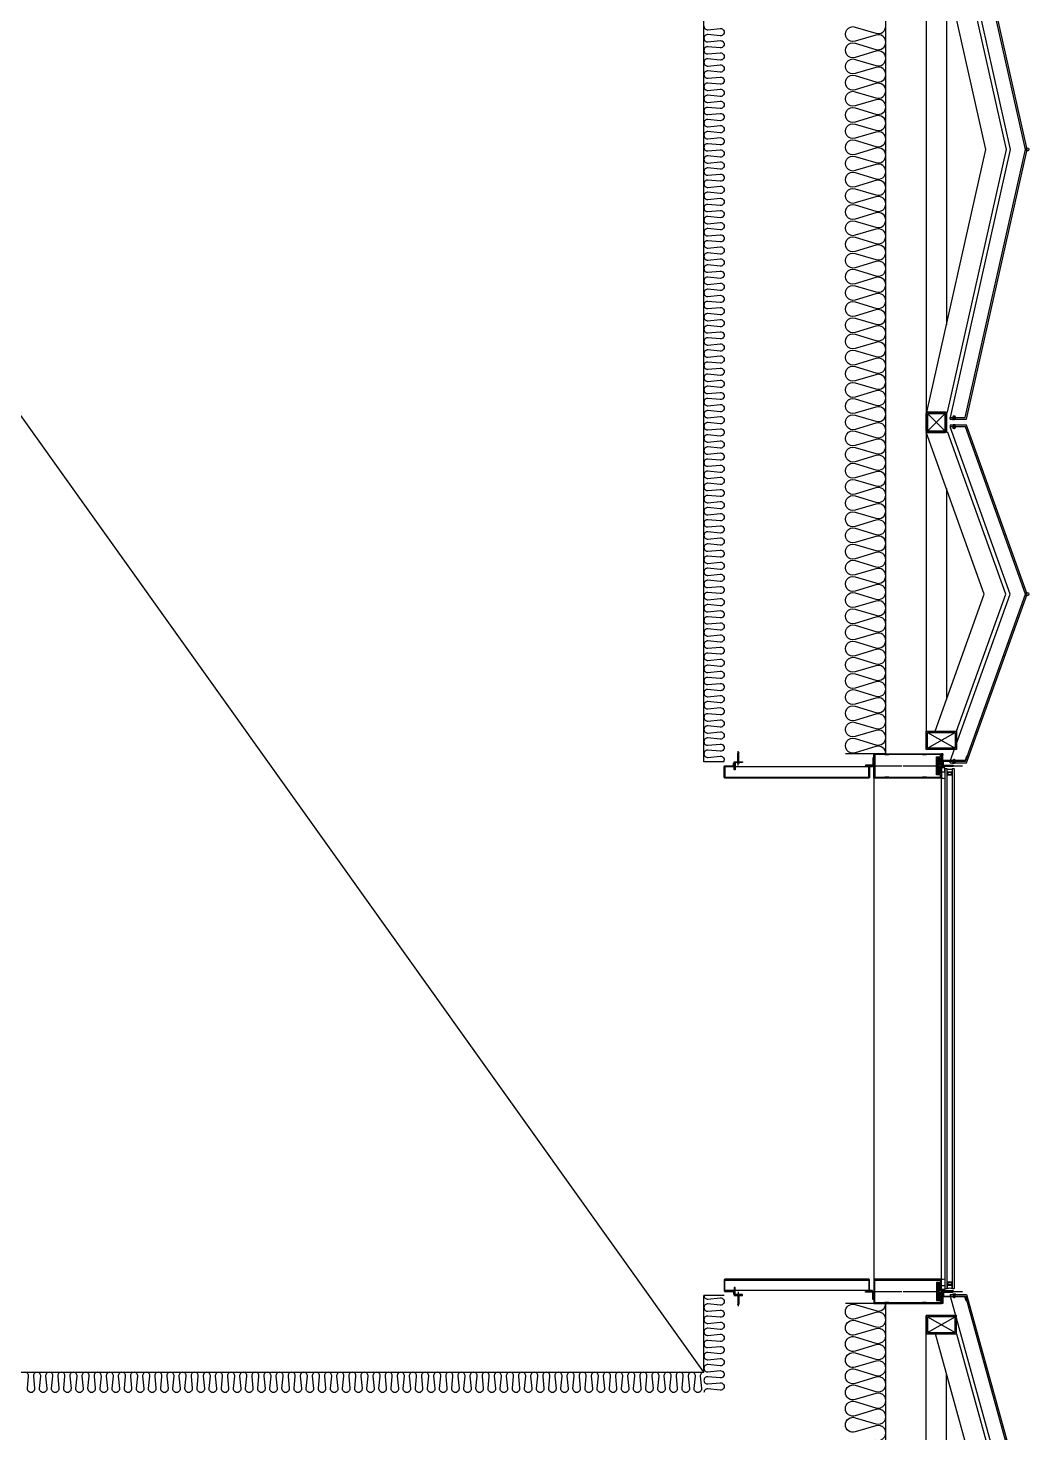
# Model space of a CAD drawing. Header units: millimetres. Extents: x 49154 to 181784, y 28275 to 149577.
# Drawn here: x 175331 to 177808, y 135105 to 138580 of the extents above; entities that cross this region are included whole.
import ezdxf

# ---------------------------------------------------------------- set-up
doc = ezdxf.new("R2010")
doc.units = ezdxf.units.MM
doc.header["$LTSCALE"] = 300
for name, pattern in [('CEN', [62, 60, -1, 0, -1]), ('CENTER', [2, 1.25, -0.25, 0.25, -0.25]), ('HID', [2.8, 1.8, -1])]:
    doc.linetypes.add(name, pattern=pattern)
for name, color, linetype in [('0-Sheet', 7, 'Continuous'), ('6FIN', 6, 'Continuous'), ('8', 8, 'Continuous'), ('A-ELE', 7, 'Continuous'), ('A-OPEN', 1, 'Continuous'), ('A-WIN', 4, 'Continuous'), ('A-하지철물', 55, 'Continuous'), ('alucobond', 4, 'Continuous'), ('B-AR', 4, 'Continuous'), ('CEN', 1, 'CEN'), ('GLASS', 4, 'Continuous'), ('INSUL', 8, 'Continuous'), ('ISL', 251, 'Continuous'), ('mold', 4, 'Continuous'), ('SEALANT', 90, 'Continuous'), ('SHEET', 6, 'Continuous')]:
    doc.layers.add(name, color=color, linetype=linetype)

# ---------------------------------------------------------------- blocks, each defined once
blk = doc.blocks.new('EX-1350')
at = {"layer": '6FIN', "elevation": 0}
for points in [[(3.2, 204.1), (46.8, 204.1, 0.414214), (50, 207.3), (50, 250.9, 0.414214), (46.8, 254.1), (3.2, 254.1, 0.414214), (0, 250.9), (0, 207.3, 0.414214)], [(1396.8, 204.1), (1353.2, 204.1, -0.414214), (1350, 207.3), (1350, 250.9, -0.414214), (1353.2, 254.1), (1396.8, 254.1, -0.414214), (1400, 250.9), (1400, 207.3, -0.414214)]]:
    blk.add_lwpolyline(points, format="xyb", close=True, dxfattribs=at)
at = {"layer": 'A-하지철물'}
for p, q in [((1350, 254.1), (50, 254.1)), ((1133.9, 204.1), (266.1, 204.1))]:
    blk.add_line(p, q, dxfattribs=at)
at = {"layer": 'A-하지철물', "elevation": 0}
for points in [[(49.7, 252.7), (700, 106.6), (1350.3, 252.7)], [(50, 254.1), (50, 201.4), (700, 55.3), (1350, 201.4), (1350, 254.1)]]:
    blk.add_lwpolyline(points, dxfattribs=at)
at = {"layer": 'A-하지철물'}
blk.add_circle((700, 4.1), 4.07, dxfattribs=at)
at = {"layer": 'alucobond', "color": 251, "linetype": 'HID', "ltscale": 10}
for p, q in [((30.2, 185.1), (41.5, 185.1)), ((31.5, 182.4), (31.5, 187.8)), ((31.5, 186.6), (39.5, 186.6)), ((31.5, 183.6), (39.5, 183.6)), ((32, 189.3), (32.5, 189.3)), ((32, 180.9), (32.5, 180.9)), ((32.5, 180.9), (32.5, 189.3)), ((38, 182.7), (38, 187.4)), ((39.5, 182.7), (39.5, 187.4)), ((1369.8, 185.1), (1358.5, 185.1)), ((1360.5, 182.7), (1360.5, 187.4)), ((1368.5, 186.6), (1360.5, 186.6)), ((1368.5, 183.6), (1360.5, 183.6)), ((1362, 182.7), (1362, 187.4)), ((1367.5, 180.9), (1367.5, 189.3)), ((1368, 189.3), (1367.5, 189.3)), ((1368, 180.9), (1367.5, 180.9)), ((1368.5, 182.4), (1368.5, 187.8))]:
    blk.add_line(p, q, dxfattribs=at)
at = {"layer": 'alucobond'}
for p, q in [((32.5, 195.1), (36.5, 195.1)), ((1367.5, 195.1), (1363.5, 195.1))]:
    blk.add_line(p, q, dxfattribs=at)
at = {"layer": 'alucobond', "color": 251, "linetype": 'HID', "ltscale": 10, "elevation": 0}
for points in [[(32, 189.3), (31.5, 187.8)], [(32, 180.9), (31.5, 182.4)], [(36.5, 194.2), (700, 45.1), (1363.5, 194.2)], [(1368, 189.3), (1368.5, 187.8)], [(1368, 180.9), (1368.5, 182.4)]]:
    blk.add_lwpolyline(points, dxfattribs=at)
at = {"layer": 'alucobond', "elevation": 0}
for points in [[(32.5, 195.1), (32.5, 154.1), (700, 4.1), (1367.5, 154.1), (1367.5, 195.1)], [(36.5, 195.1), (36.5, 157.3), (700, 8.2), (1363.5, 157.3), (1363.5, 195.1)]]:
    blk.add_lwpolyline(points, dxfattribs=at)
at = {"layer": 'alucobond', "color": 251, "linetype": 'HID', "ltscale": 10, "elevation": 0}
for points in [[(39.5, 186.6, -0.666667), (39.5, 183.6, -1.5)], [(1360.5, 186.6, 0.666667), (1360.5, 183.6, 1.5)]]:
    blk.add_lwpolyline(points, format="xyb", dxfattribs=at)
at = {"layer": 'alucobond', "color": 251, "linetype": 'HID', "ltscale": 10}
for centre, start, end in [((38.7, 187.4), 0, 180), ((38.7, 182.7), 180, 0), ((1361.3, 187.4), 0, 180), ((1361.3, 182.7), 180, 0)]:
    blk.add_arc(centre, 0.75, start, end, dxfattribs=at)
at = {"layer": 'mold', "color": 4, "elevation": 0}
for points in [[(25, 204.1), (25, 202.6)], [(1375, 204.1), (1375, 202.6)]]:
    blk.add_lwpolyline(points, dxfattribs=at)
at = {"layer": 'SHEET', "color": 8}
for p, q in [((46.8, 250.9), (3.2, 207.3)), ((3.2, 250.9), (46.8, 207.3)), ((1353.2, 250.9), (1396.8, 207.3)), ((1396.8, 250.9), (1353.2, 207.3))]:
    blk.add_line(p, q, dxfattribs=at)
at = {"layer": 'SHEET', "color": 8, "elevation": 0}
for points in [[(3.2, 207.3), (46.8, 207.3), (46.8, 250.9), (3.2, 250.9)], [(1396.8, 207.3), (1353.2, 207.3), (1353.2, 250.9), (1396.8, 250.9)]]:
    blk.add_lwpolyline(points, close=True, dxfattribs=at)
blk = doc.blocks.new('A$Ca5773e7c')
at = {"layer": '6FIN', "elevation": 0}
blk.add_lwpolyline([(0, 75), (45, 75), (45, 0), (0, 0)], close=True, dxfattribs=at)
at = {"layer": 'SHEET', "color": 8}
for p, q in [((41.8, 3.2), (3.2, 71.8)), ((3.2, 3.2), (41.8, 71.8))]:
    blk.add_line(p, q, dxfattribs=at)
at = {"layer": 'SHEET', "color": 8, "elevation": 0}
blk.add_lwpolyline([(3.2, 71.8), (41.8, 71.8), (41.8, 3.2), (3.2, 3.2)], close=True, dxfattribs=at)
blk = doc.blocks.new('EX-1100-1')
at = {"layer": '6FIN', "elevation": 0}
blk.add_lwpolyline([(50, 1121.8), (50, 1078.2, -0.414214), (46.8, 1075), (3.2, 1075, -0.414214), (0, 1078.2), (0, 1121.8, -0.414214), (3.2, 1125), (46.8, 1125, -0.414214)], format="xyb", close=True, dxfattribs=at)
at = {"layer": 'A-하지철물'}
for p, q in [((0, 1075), (0, 59.8)), ((50, 898.1), (50, 201.9)), ((198.1, 550), (146.2, 550))]:
    blk.add_line(p, q, dxfattribs=at)
at = {"layer": 'A-하지철물', "elevation": 0}
blk.add_lwpolyline([(75, 104.7), (198.1, 550), (53, 1075), (1.1, 1075), (146.2, 550), (23.1, 104.8)], dxfattribs=at)
at = {"layer": 'A-하지철물'}
blk.add_circle((250, 550), 4.07, dxfattribs=at)
at = {"layer": 'alucobond'}
for p, q in [((58.9, 1092.5), (58.9, 1088.5)), ((58.9, 7.5), (58.9, 11.5))]:
    blk.add_line(p, q, dxfattribs=at)
at = {"layer": 'alucobond', "color": 251, "linetype": 'HID', "ltscale": 10}
for p, q in [((64.8, 1093), (64.8, 1092.5)), ((73.2, 1092.5), (64.8, 1092.5)), ((71.7, 1093.5), (66.3, 1093.5)), ((71.4, 1087), (66.6, 1087)), ((71.4, 1085.5), (66.6, 1085.5)), ((67.5, 1093.5), (67.5, 1085.5)), ((69, 1094.8), (69, 1083.5)), ((70.5, 1093.5), (70.5, 1085.5)), ((73.2, 1093), (73.2, 1092.5)), ((73.2, 7.5), (64.8, 7.5)), ((64.8, 7), (64.8, 7.5)), ((71.7, 6.5), (66.3, 6.5)), ((71.4, 14.5), (66.6, 14.5)), ((71.4, 13), (66.6, 13)), ((67.5, 6.5), (67.5, 14.5)), ((69, 5.2), (69, 16.5)), ((70.5, 6.5), (70.5, 14.5)), ((73.2, 7), (73.2, 7.5))]:
    blk.add_line(p, q, dxfattribs=at)
at = {"layer": 'alucobond', "elevation": 0}
for points in [[(58.9, 7.5), (100, 7.5), (250, 550), (100, 1092.5), (58.9, 1092.5)], [(58.9, 11.5), (97, 11.5), (245.8, 550), (97, 1088.5), (58.9, 1088.5)], [(58.9, 1088.5), (96.8, 1088.5)]]:
    blk.add_lwpolyline(points, dxfattribs=at)
at = {"layer": 'alucobond', "color": 251, "linetype": 'HID', "ltscale": 10, "elevation": 0}
for points in [[(59.6, 11.5), (208.5, 550), (59.6, 1088.5)], [(64.8, 1093), (66.3, 1093.5)], [(73.2, 1093), (71.7, 1093.5)], [(64.8, 7), (66.3, 6.5)], [(73.2, 7), (71.7, 6.5)]]:
    blk.add_lwpolyline(points, dxfattribs=at)
for points in [[(67.5, 1085.5, 0.666667), (70.5, 1085.5, 1.5)], [(67.5, 14.5, -0.666667), (70.5, 14.5, -1.5)]]:
    blk.add_lwpolyline(points, format="xyb", dxfattribs=at)
at = {"layer": 'alucobond', "color": 251, "linetype": 'HID', "ltscale": 10}
for centre, start, end in [((66.6, 1086.3), 90, 270), ((71.4, 1086.3), 270, 90), ((66.6, 13.7), 90, 270), ((71.4, 13.7), 270, 90)]:
    blk.add_arc(centre, 0.75, start, end, dxfattribs=at)
at = {"layer": 'mold', "color": 4, "elevation": 0}
blk.add_lwpolyline([(50, 1100), (51.5, 1100)], dxfattribs=at)
blk.add_lwpolyline([(41, 0), (42.5, 0), (42.5, 11.5), (97, 11.5), (100.2, 23.1), (98.8, 23.6), (95.9, 13), (41, 13)], close=True, dxfattribs=at)
at = {"layer": 'SHEET', "color": 8}
for p, q in [((3.2, 1078.2), (46.8, 1121.8)), ((3.2, 1121.8), (46.8, 1078.2))]:
    blk.add_line(p, q, dxfattribs=at)
at = {"layer": 'SHEET', "color": 8, "elevation": 0}
blk.add_lwpolyline([(46.8, 1121.8), (46.8, 1078.2), (3.2, 1078.2), (3.2, 1121.8)], close=True, dxfattribs=at)
at = {"layer": 'A-ELE', "rotation": 270}
blk.add_blockref('A$Ca5773e7c', (0, 104.8), dxfattribs=at)
blk = doc.blocks.new('EX-850-2')
at = {"layer": '6FIN', "elevation": 0}
blk.add_lwpolyline([(3.2, 50), (46.8, 50, -0.414214), (50, 46.8), (50, 3.2, -0.414214), (46.8, 0), (3.2, 0, -0.414214), (0, 3.2), (0, 46.8, -0.414214)], format="xyb", close=True, dxfattribs=at)
at = {"layer": 'A-하지철물'}
for p, q in [((189.1, 50), (710.9, 50)), ((50, 0), (789.1, 0))]:
    blk.add_line(p, q, dxfattribs=at)
at = {"layer": 'A-하지철물', "elevation": 0}
for points in [[(789.2, 75), (450, 196.9), (50, 53.2), (50, 50)], [(789.1, 21.9), (450, 143.7), (49.9, 0)]]:
    blk.add_lwpolyline(points, dxfattribs=at)
at = {"layer": 'A-하지철물'}
blk.add_circle((450, 250), 4.07, dxfattribs=at)
at = {"layer": 'alucobond', "color": 251, "linetype": 'HID', "ltscale": 10}
for p, q in [((31.5, 71.7), (31.5, 66.3)), ((31.5, 70.5), (39.5, 70.5)), ((32, 73.2), (32.5, 73.2)), ((32.5, 73.2), (32.5, 64.8)), ((38, 71.4), (38, 66.6)), ((39.5, 71.4), (39.5, 66.6)), ((860.5, 71.4), (860.5, 66.6)), ((868.5, 70.5), (860.5, 70.5)), ((862, 71.4), (862, 66.6)), ((867.5, 73.2), (867.5, 64.8)), ((868, 73.2), (867.5, 73.2)), ((868.5, 71.7), (868.5, 66.3)), ((30.2, 69), (41.5, 69)), ((31.5, 67.5), (39.5, 67.5)), ((32, 64.8), (32.5, 64.8)), ((869.8, 69), (858.5, 69)), ((868.5, 67.5), (860.5, 67.5)), ((868, 64.8), (867.5, 64.8))]:
    blk.add_line(p, q, dxfattribs=at)
at = {"layer": 'alucobond'}
for p, q in [((32.5, 58.9), (36.5, 58.9)), ((867.5, 58.9), (863.5, 58.9))]:
    blk.add_line(p, q, dxfattribs=at)
at = {"layer": 'alucobond', "elevation": 0}
for points in [[(867.5, 58.9), (867.5, 100), (450, 250), (32.5, 100), (32.5, 58.9)], [(863.5, 58.9), (863.5, 97.2), (450, 245.7), (36.5, 97.2), (36.5, 58.9)]]:
    blk.add_lwpolyline(points, dxfattribs=at)
at = {"layer": 'alucobond', "color": 251, "linetype": 'HID', "ltscale": 10, "elevation": 0}
for points in [[(863.5, 58.9), (450, 207.5), (36.5, 58.9)], [(32, 73.2), (31.5, 71.7)], [(868, 73.2), (868.5, 71.7)], [(32, 64.8), (31.5, 66.3)], [(868, 64.8), (868.5, 66.3)]]:
    blk.add_lwpolyline(points, dxfattribs=at)
for points in [[(39.5, 67.5, 0.666667), (39.5, 70.5, 1.5)], [(860.5, 67.5, -0.666667), (860.5, 70.5, -1.5)]]:
    blk.add_lwpolyline(points, format="xyb", dxfattribs=at)
at = {"layer": 'alucobond', "color": 251, "linetype": 'HID', "ltscale": 10}
for centre, start, end in [((38.7, 71.4), 0, 180), ((861.3, 71.4), 0, 180), ((38.7, 66.6), 180, 0), ((861.3, 66.6), 180, 0)]:
    blk.add_arc(centre, 0.75, start, end, dxfattribs=at)
at = {"layer": 'mold', "color": 4, "elevation": 0}
blk.add_lwpolyline([(875, 41), (875, 42.5), (863.5, 42.5), (863.5, 97.2), (852.1, 101.3), (851.6, 99.9), (862, 96.1), (862, 41)], close=True, dxfattribs=at)
for points in [[(25, 50), (25, 51.5)], [(875, 50), (875, 51.5)]]:
    blk.add_lwpolyline(points, dxfattribs=at)
at = {"layer": 'SHEET', "color": 8}
for p, q in [((46.8, 3.2), (3.2, 46.8)), ((3.2, 3.2), (46.8, 46.8))]:
    blk.add_line(p, q, dxfattribs=at)
at = {"layer": 'SHEET', "color": 8, "elevation": 0}
blk.add_lwpolyline([(3.2, 46.8), (46.8, 46.8), (46.8, 3.2), (3.2, 3.2)], close=True, dxfattribs=at)
at = {"layer": 'A-ELE'}
blk.add_blockref('A$Ca5773e7c', (789.1, 0), dxfattribs=at)
blk = doc.blocks.new('CONC-PIN')
at = {"layer": '8', "color": 1, "linetype": 'CENTER'}
blk.add_line((-6.8, 0), (28.8, 0), dxfattribs=at)
at = {"layer": '8', "color": 8}
for p, q in [((-0.8, -2.9), (-0.8, 2.9)), ((-0.3, 3.4), (0, 3.4)), ((0, -3.4), (0, 3.4)), ((0, 1.5), (23.7, 1.5)), ((26.1, 0), (23.7, 1.5)), ((26.1, 0), (23.7, -1.5)), ((-0.3, -3.4), (0, -3.4)), ((0, -1.5), (23.7, -1.5))]:
    blk.add_line(p, q, dxfattribs=at)
for centre, start, end in [((-0.3, 2.9), 90, 180), ((-0.3, -2.9), 180, 270)]:
    blk.add_arc(centre, 0.5, start, end, dxfattribs=at)
blk = doc.blocks.new('A$Ca3e3bad8')
at = {"layer": '0-Sheet'}
blk.add_lwpolyline([(-368, -2), (-12, -2), (-12, -28, 0.414214), (-10, -30), (-3, -30), (-3, -28), (-10, -28), (-10, -2, 0.414214), (-12, 0), (-368, 0, 0.414214), (-370, -2), (-370, -28, 0.414214), (-368, -30), (-347, -30), (-347, -37), (-345, -37), (-345, -30, 0.414214), (-347, -28), (-368, -28), (-368, -2)], format="xyb", dxfattribs=at)
blk.add_lwpolyline([(-345, -40), (-325, -40), (-325, -38), (-343, -38), (-343, -20), (-345, -20)], close=True, dxfattribs=at)
at = {"layer": '0-Sheet', "elevation": 0}
blk.add_lwpolyline([(0, -30), (0, -50), (-2, -50), (-2, -32), (-20, -32), (-20, -30)], close=True, dxfattribs=at)
at = {"layer": 'INSUL'}
blk.add_lwpolyline([(-12, -2), (-12, -28), (-368, -28), (-368, -2)], close=True, dxfattribs=at)
at = {"rotation": 270}
blk.add_blockref('CONC-PIN', (-335, -38), dxfattribs=at)
blk = doc.blocks.new('*U125')
at = {"layer": 'B-AR', "color": 8}
for p, q in [((-40, -71, 0), (-15, -68)), ((1320, -71, 0), (1295, -68))]:
    blk.add_line(p, q, dxfattribs=at)
at = {"layer": 'B-AR'}
for points in [[(-29, -65.3, -0.414214), (-30, -64.3), (-30, -58, -0.414214), (-29.5, -57.5), (9.5, -57.5, -0.414214), (10, -58), (10, -64.3, -0.414214), (9, -65.3), (-5.3, -65.3, 0.414214), (-5.5, -65.5), (-5.5, -67.5, 0.414214), (-5, -68), (20, -68), (20, 100), (-40, 100), (-40, -68), (-15, -68, 0.414214), (-14.5, -67.5), (-14.5, -65.5, 0.414214), (-14.7, -65.3)], [(18, -30.6), (18, -65.2, -0.414214), (17.5, -65.7), (12.7, -65.7, -0.414214), (12.2, -65.2), (12.2, -55.8, 0.414214), (11.7, -55.3), (-31.7, -55.3, 0.414214), (-32.2, -55.8), (-32.2, -65.2, -0.414214), (-32.7, -65.7), (-37.5, -65.7, -0.414214), (-38, -65.2), (-38, -30.6), (-37.5, -30.1), (-37.5, -20.9), (-38, -20.4), (-38, 62.4), (-37.5, 62.9), (-37.5, 72.1), (-38, 72.6), (-38, 97, -0.414214), (-37.5, 97.5), (17.5, 97.5, -0.414214), (18, 97), (18, 72.6), (17.5, 72.1), (17.5, 62.9), (18, 62.4), (18, -20.4), (17.5, -20.9), (17.5, -30.1)], [(1309, -65.3, 0.414214), (1310, -64.3), (1310, -58, 0.414214), (1309.5, -57.5), (1270.5, -57.5, 0.414214), (1270, -58), (1270, -64.3, 0.414214), (1271, -65.3), (1285.3, -65.3, -0.414214), (1285.5, -65.5), (1285.5, -67.5, -0.414214), (1285, -68), (1260, -68), (1260, 100), (1320, 100), (1320, -68), (1295, -68, -0.414214), (1294.5, -67.5), (1294.5, -65.5, -0.414214), (1294.7, -65.3)], [(1262, -30.6), (1262, -65.2, 0.414214), (1262.5, -65.7), (1267.3, -65.7, 0.414214), (1267.8, -65.2), (1267.8, -55.8, -0.414214), (1268.3, -55.3), (1311.7, -55.3, -0.414214), (1312.2, -55.8), (1312.2, -65.2, 0.414214), (1312.7, -65.7), (1317.5, -65.7, 0.414214), (1318, -65.2), (1318, -30.6), (1317.5, -30.1), (1317.5, -20.9), (1318, -20.4), (1318, 62.4), (1317.5, 62.9), (1317.5, 72.1), (1318, 72.6), (1318, 97, 0.414214), (1317.5, 97.5), (1262.5, 97.5, 0.414214), (1262, 97), (1262, 72.6), (1262.5, 72.1), (1262.5, 62.9), (1262, 62.4), (1262, -20.4), (1262.5, -20.9), (1262.5, -30.1)], [(-7.2, -63.6, -0.414214), (-6.2, -62.6), (-5.4, -62.6, 0.298217), (-4.9, -62.9, 0.298217), (-4.4, -62.6), (6.3, -62.6, 0.298217), (6.8, -62.9, 0.414214), (7.3, -62.4), (7.3, -60.4, 0.414214), (6.8, -59.9, 0.236068), (6.4, -60.1), (-9.6, -60.1, 0.236068), (-10, -59.9, 0.236068), (-10.4, -60.1), (-26.4, -60.1, 0.236068), (-26.8, -59.9, 0.414214), (-27.3, -60.4), (-27.3, -62.4, 0.414214), (-26.8, -62.9, 0.298217), (-26.3, -62.6), (-15.5, -62.6, 0.298217), (-15.1, -62.9, 0.298217), (-14.6, -62.6), (-13.7, -62.6, -0.414214), (-12.7, -63.6), (-12.7, -67.9, 0.198912), (-12.7, -68.1), (-11.8, -69, -0.198911), (-11.5, -69.7), (-11.5, -95.8, 0.414214), (-10, -97.3, 0.414214), (-8.5, -95.8), (-8.5, -69.7, -0.198912), (-8.2, -69), (-7.5, -68.3, 0.198912), (-7.2, -67.6)], [(1287.3, -63.6, 0.414214), (1286.3, -62.6), (1285.4, -62.6, -0.298217), (1284.9, -62.9, -0.298217), (1284.5, -62.6), (1273.7, -62.6, -0.298217), (1273.2, -62.9, -0.414214), (1272.7, -62.4), (1272.7, -60.4, -0.414214), (1273.2, -59.9, -0.236068), (1273.6, -60.1), (1289.6, -60.1, -0.236068), (1290, -59.9, -0.236068), (1290.4, -60.1), (1306.4, -60.1, -0.236068), (1306.8, -59.9, -0.414214), (1307.3, -60.4), (1307.3, -62.4, -0.414214), (1306.8, -62.9, -0.298217), (1306.3, -62.6), (1295.5, -62.6, -0.298217), (1295.1, -62.9, -0.298217), (1294.6, -62.6), (1293.7, -62.6, 0.414214), (1292.7, -63.6), (1292.7, -67.9, -0.198912), (1292.7, -68.1), (1291.8, -69, 0.198911), (1291.5, -69.7), (1291.5, -95.8, -0.414214), (1290, -97.3, -0.414214), (1288.5, -95.8), (1288.5, -69.7, 0.198912), (1288.2, -69), (1287.5, -68.3, -0.198912), (1287.3, -67.6)]]:
    blk.add_lwpolyline(points, format="xyb", close=True, dxfattribs=at)
at = {"layer": 'B-AR', "color": 8, "elevation": 0}
for points in [[(-15, -71), (-40, -71), (-40, -68), (-15, -68)], [(1295, -71), (1320, -71), (1320, -68), (1295, -68)]]:
    blk.add_lwpolyline(points, close=True, dxfattribs=at)
at = {"layer": 'B-AR'}
for points in [[(7.9, -59.7), (-10, -59.7), (7.9, -59.7), (7.9, -63.1), (-6.5, -63.1), (-7, -63.6), (-7, -66.1), (-6.2, -66.1), (-5.7, -65.6), (-5.7, -65.1), (-3.6, -65.1), (-3.3, -64.8), (7, -64.8), (7, -65.1), (9.1, -65.1), (9.6, -64.6), (9.6, -58.2), (9.1, -57.7), (7, -57.7), (7, -58), (-3.5, -58), (-3.5, -57.7), (-8, -57.7), (-8, -58), (-12, -58), (-12, -57.7), (-16.5, -57.7), (-16.5, -58), (-27, -58), (-27, -57.7), (-29, -57.7), (-29.5, -58.2), (-29.5, -64.6), (-29, -65.1), (-27, -65.1), (-27, -64.8), (-16.7, -64.8), (-16.4, -65.1), (-14.3, -65.1), (-14.3, -65.6), (-13.8, -66.1), (-12.9, -66.1), (-12.9, -63.6), (-13.4, -63.1), (-27.8, -63.1), (-27.8, -59.7), (-10, -59.7)], [(1272.1, -59.7), (1290, -59.7), (1272.1, -59.7), (1272.1, -63.1), (1286.5, -63.1), (1287, -63.6), (1287, -66.1), (1286.2, -66.1), (1285.7, -65.6), (1285.7, -65.1), (1283.6, -65.1), (1283.3, -64.8), (1273, -64.8), (1273, -65.1), (1271, -65.1), (1270.5, -64.6), (1270.5, -58.2), (1271, -57.7), (1273, -57.7), (1273, -58), (1283.5, -58), (1283.5, -57.7), (1288, -57.7), (1288, -58), (1292, -58), (1292, -57.7), (1296.5, -57.7), (1296.5, -58), (1307, -58), (1307, -57.7), (1309, -57.7), (1309.5, -58.2), (1309.5, -64.6), (1309, -65.1), (1307, -65.1), (1307, -64.8), (1296.7, -64.8), (1296.4, -65.1), (1294.3, -65.1), (1294.3, -65.6), (1293.8, -66.1), (1292.9, -66.1), (1292.9, -63.6), (1293.4, -63.1), (1307.8, -63.1), (1307.8, -59.7), (1290, -59.7)]]:
    blk.add_lwpolyline(points, dxfattribs=at)
at = {"layer": 'CEN', "ltscale": 0.005}
for p, q in [((-10, 120), (-10, -120)), ((1290, 120), (1290, -120))]:
    blk.add_line(p, q, dxfattribs=at)
at = {"layer": 'GLASS', "color": 8}
for p, q in [((1260, 100), (20, 100)), ((20, -68), (1260, -68)), ((5.5, -82.8, 0), (12.5, -82.8, 0)), ((5.5, -93.3, 0), (12.5, -93.3, 0)), ((1274.5, -82.8, 0), (1267.5, -82.8, 0)), ((1274.5, -93.3, 0), (1267.5, -93.3, 0))]:
    blk.add_line(p, q, dxfattribs=at)
at = {"layer": 'GLASS', "color": 8, "elevation": 0}
for points in [[(214.8, -82), (1281.5, -82, 0.414214), (1282.5, -81), (1282.5, -77, 0.414214), (1281.5, -76), (214.8, -76), (-1.5, -76, 0.414214), (-2.5, -77), (-2.5, -81, 0.414214), (-1.5, -82)], [(214.8, -100), (1281.5, -100, 0.414214), (1282.5, -99), (1282.5, -95, 0.414214), (1281.5, -94), (214.8, -94), (-1.5, -94, 0.414214), (-2.5, -95), (-2.5, -99, 0.414214), (-1.5, -100)], [(-1.5, -82, -0.198912), (-2.2, -81.7, -0.112366), (-2.2, -94.3, -0.198912), (-1.5, -94), (5.5, -94), (5.5, -93), (6.2, -93, -0.414214), (5.5, -92.3), (5.5, -83.8, -0.414035), (6.2, -83.1), (5.5, -83.1), (5.5, -82)], [(1281.5, -82, 0.198912), (1282.2, -81.7, 0.112366), (1282.2, -94.3, 0.198912), (1281.5, -94), (1274.5, -94), (1274.5, -93), (1273.8, -93, 0.414214), (1274.5, -92.3), (1274.5, -83.8, 0.414035), (1273.8, -83.1), (1274.5, -83.1), (1274.5, -82)]]:
    blk.add_lwpolyline(points, format="xyb", close=True, dxfattribs=at)
for points in [[(5.5, -83.1), (12.5, -83.1), (12.5, -82), (5.5, -82)], [(5.5, -93), (12.5, -93), (12.5, -94), (5.5, -94)], [(1274.5, -83.1), (1267.5, -83.1), (1267.5, -82), (1274.5, -82)], [(1274.5, -93), (1267.5, -93), (1267.5, -94), (1274.5, -94)]]:
    blk.add_lwpolyline(points, close=True, dxfattribs=at)
for points in [[(6.2, -83.1, 0.414214), (5.5, -83.8), (5.5, -92.3, 0.414214), (6.2, -93), (12, -93, 0.414214), (12.5, -92.5), (12.5, -88.5), (12, -88), (12.5, -87.5), (12.5, -83.6, 0.414214), (12, -83.1), (6.2, -83.1)], [(6.2, -83.6), (11.8, -83.6, -0.414214), (12, -83.8), (12, -92.3, -0.414214), (11.8, -92.5), (6.2, -92.5, -0.414214), (6, -92.3), (6, -83.8, -0.414214), (6.2, -83.6)], [(1273.8, -83.1, -0.414214), (1274.5, -83.8), (1274.5, -92.3, -0.414214), (1273.8, -93), (1268, -93, -0.414214), (1267.5, -92.5), (1267.5, -88.5), (1268, -88), (1267.5, -87.5), (1267.5, -83.6, -0.414214), (1268, -83.1), (1273.8, -83.1)], [(1273.8, -83.6), (1268.2, -83.6, 0.414214), (1268, -83.8), (1268, -92.3, 0.414214), (1268.2, -92.5), (1273.8, -92.5, 0.414214), (1274, -92.3), (1274, -83.8, 0.414214), (1273.8, -83.6)]]:
    blk.add_lwpolyline(points, format="xyb", dxfattribs=at)
at = {"layer": 'SEALANT', "color": 4}
for points in [[(4.5, -68), (4.5, -76), (-5.5, -76), (-5.5, -68)], [(1275.5, -68), (1275.5, -76), (1285.5, -76), (1285.5, -68)]]:
    blk.add_lwpolyline(points, close=True, dxfattribs=at)
for points in [[(20, -68, 0.032752), (21, -76)], [(1260, -68, -0.032752), (1259, -76)]]:
    blk.add_lwpolyline(points, format="xyb", dxfattribs=at)
at = {"layer": 'SEALANT', "color": 8}
for centre, start, end in [((-15.1, -79.4), 76.7784, 89.2245), ((-4.9, -79.4), 90.7755, 103.2216), ((1284.9, -79.4), 76.7784, 89.2245), ((1295.1, -79.4), 90.7755, 103.2216)]:
    blk.add_arc(centre, 11.4, start, end, dxfattribs=at)

msp = doc.modelspace()

# ---------------------------------------------------------------- linework, layer by layer
at = {"layer": 'A-OPEN'}
msp.add_line((177003.6, 135255), (171003.6, 143655), dxfattribs=at)
at = {"layer": 'ISL'}
for p, q in [((177453.6, 136785), (177353.6, 136785)), ((177053.6, 136765), (177003.6, 136765)), ((177053.6, 135445), (177003.6, 135445)), ((177453.6, 135425), (177353.6, 135425))]:
    msp.add_line(p, q, dxfattribs=at)
at = {"layer": 'ISL', "elevation": 0}
for points in [[(177453.6, 136785), (177453.6, 149105), (169928.6, 149105)], [(177003.6, 136765), (177003.6, 143655), (171003.6, 143655), (171003.6, 136955)], [(166583.6, 107105), (177453.6, 107105), (177453.6, 135425)], [(172703.6, 135255), (177003.6, 135255), (177003.6, 135445)]]:
    msp.add_lwpolyline(points, dxfattribs=at)
for points in [[(177003.6, 138585, 0.44469), (177013.6, 138576), (177043.6, 138579, -1.108889), (177043.6, 138561), (177013.6, 138564, 0.44469), (177003.6, 138555, 0.44469), (177013.6, 138546), (177043.6, 138549, -1.108889), (177043.6, 138531), (177013.6, 138534, 0.44469), (177003.6, 138525, 0.44469), (177013.6, 138516), (177043.6, 138519, -1.108889), (177043.6, 138501), (177013.6, 138504, 0.44469), (177003.6, 138495, 0.44469), (177013.6, 138486), (177043.6, 138489, -1.108889), (177043.6, 138471), (177013.6, 138474, 0.44469), (177003.6, 138465, 0.44469), (177013.6, 138456), (177043.6, 138459, -1.108889), (177043.6, 138441), (177013.6, 138444, 0.44469), (177003.6, 138435, 0.44469), (177013.6, 138426), (177043.6, 138429, -1.108889), (177043.6, 138411), (177013.6, 138414, 0.44469), (177003.6, 138405, 0.44469), (177013.6, 138396), (177043.6, 138399, -1.108889), (177043.6, 138381), (177013.6, 138384, 0.44469), (177003.6, 138375, 0.44469), (177013.6, 138366), (177043.6, 138369, -1.108889), (177043.6, 138351), (177013.6, 138354, 0.44469), (177003.6, 138345, 0.44469), (177013.6, 138336), (177043.6, 138339, -1.108889), (177043.6, 138321), (177013.6, 138324, 0.44469), (177003.6, 138315, 0.44469), (177013.6, 138306), (177043.6, 138309, -1.108889), (177043.6, 138291), (177013.6, 138294, 0.44469), (177003.6, 138285, 0.44469), (177013.6, 138276), (177043.6, 138279, -1.108889), (177043.6, 138261), (177013.6, 138264, 0.44469), (177003.6, 138255, 0.44469), (177013.6, 138246), (177043.6, 138249, -1.108889), (177043.6, 138231), (177013.6, 138234, 0.44469), (177003.6, 138225, 0.44469), (177013.6, 138216), (177043.6, 138219, -1.108889), (177043.6, 138201), (177013.6, 138204, 0.44469), (177003.6, 138195, 0.44469), (177013.6, 138186), (177043.6, 138189, -1.108889), (177043.6, 138171), (177013.6, 138174, 0.44469), (177003.6, 138165, 0.44469), (177013.6, 138156), (177043.6, 138159, -1.108889), (177043.6, 138141), (177013.6, 138144, 0.44469), (177003.6, 138135, 0.44469), (177013.6, 138126), (177043.6, 138129, -1.108889), (177043.6, 138111), (177013.6, 138114, 0.44469), (177003.6, 138105, 0.44469), (177013.6, 138096), (177043.6, 138099, -1.108889), (177043.6, 138081), (177013.6, 138084, 0.44469), (177003.6, 138075, 0.44469), (177013.6, 138066), (177043.6, 138069, -1.108889), (177043.6, 138051), (177013.6, 138054, 0.44469), (177003.6, 138045, 0.44469), (177013.6, 138036), (177043.6, 138039, -1.108889), (177043.6, 138021), (177013.6, 138024, 0.44469), (177003.6, 138015, 0.44469), (177013.6, 138006), (177043.6, 138009, -1.108889), (177043.6, 137991), (177013.6, 137994, 0.44469), (177003.6, 137985, 0.44469), (177013.6, 137976), (177043.6, 137979, -1.108889), (177043.6, 137961), (177013.6, 137964, 0.44469), (177003.6, 137955, 0.44469), (177013.6, 137946), (177043.6, 137949, -1.108889), (177043.6, 137931), (177013.6, 137934, 0.44469), (177003.6, 137925, 0.44469), (177013.6, 137916), (177043.6, 137919, -1.108889), (177043.6, 137901), (177013.6, 137904, 0.44469), (177003.6, 137895, 0.44469), (177013.6, 137886), (177043.6, 137889, -1.108889), (177043.6, 137871), (177013.6, 137874, 0.44469), (177003.6, 137865, 0.44469), (177013.6, 137856), (177043.6, 137859, -1.108889), (177043.6, 137841), (177013.6, 137844, 0.44469), (177003.6, 137835, 0.44469), (177013.6, 137826), (177043.6, 137829, -1.108889), (177043.6, 137811), (177013.6, 137814, 0.44469), (177003.6, 137805, 0.44469), (177013.6, 137796), (177043.6, 137799, -1.108889), (177043.6, 137781), (177013.6, 137784, 0.44469), (177003.6, 137775, 0.44469), (177013.6, 137766), (177043.6, 137769, -1.108889), (177043.6, 137751), (177013.6, 137754, 0.44469), (177003.6, 137745, 0.44469), (177013.6, 137736), (177043.6, 137739, -1.108889), (177043.6, 137721), (177013.6, 137724, 0.44469), (177003.6, 137715, 0.44469), (177013.6, 137706), (177043.6, 137709, -1.108889), (177043.6, 137691), (177013.6, 137694, 0.44469), (177003.6, 137685, 0.44469), (177013.6, 137676), (177043.6, 137679, -1.108889), (177043.6, 137661), (177013.6, 137664, 0.44469), (177003.6, 137655, 0.44469), (177013.6, 137646), (177043.6, 137649, -1.108889), (177043.6, 137631), (177013.6, 137634, 0.44469), (177003.6, 137625, 0.44469), (177013.6, 137616), (177043.6, 137619, -1.108889), (177043.6, 137601), (177013.6, 137604, 0.44469), (177003.6, 137595, 0.44469), (177013.6, 137586), (177043.6, 137589, -1.108889), (177043.6, 137571), (177013.6, 137574, 0.44469), (177003.6, 137565, 0.44469), (177013.6, 137556), (177043.6, 137559, -1.108889), (177043.6, 137541), (177013.6, 137544, 0.44469), (177003.6, 137535, 0.44469), (177013.6, 137526), (177043.6, 137529, -1.108889), (177043.6, 137511), (177013.6, 137514, 0.44469), (177003.6, 137505, 0.44469), (177013.6, 137496), (177043.6, 137499, -1.108889), (177043.6, 137481), (177013.6, 137484, 0.44469), (177003.6, 137475, 0.44469), (177013.6, 137466), (177043.6, 137469, -1.108889), (177043.6, 137451), (177013.6, 137454, 0.44469), (177003.6, 137445, 0.44469), (177013.6, 137436), (177043.6, 137439, -1.108889), (177043.6, 137421), (177013.6, 137424, 0.44469), (177003.6, 137415, 0.44469), (177013.6, 137406), (177043.6, 137409, -1.108889), (177043.6, 137391), (177013.6, 137394, 0.44469), (177003.6, 137385, 0.44469), (177013.6, 137376), (177043.6, 137379, -1.108889), (177043.6, 137361), (177013.6, 137364, 0.44469), (177003.6, 137355, 0.44469), (177013.6, 137346), (177043.6, 137349, -1.108889), (177043.6, 137331), (177013.6, 137334, 0.44469), (177003.6, 137325, 0.44469), (177013.6, 137316), (177043.6, 137319, -1.108889), (177043.6, 137301), (177013.6, 137304, 0.44469), (177003.6, 137295, 0.44469), (177013.6, 137286), (177043.6, 137289, -1.108889), (177043.6, 137271), (177013.6, 137274, 0.44469), (177003.6, 137265, 0.44469), (177013.6, 137256), (177043.6, 137259, -1.108889), (177043.6, 137241), (177013.6, 137244, 0.44469), (177003.6, 137235, 0.44469), (177013.6, 137226), (177043.6, 137229, -1.108889), (177043.6, 137211), (177013.6, 137214, 0.44469), (177003.6, 137205, 0.44469), (177013.6, 137196), (177043.6, 137199, -1.108889), (177043.6, 137181), (177013.6, 137184, 0.44469), (177003.6, 137175, 0.44469), (177013.6, 137166), (177043.6, 137169, -1.108889), (177043.6, 137151), (177013.6, 137154, 0.44469), (177003.6, 137145, 0.44469), (177013.6, 137136), (177043.6, 137139, -1.108889), (177043.6, 137121), (177013.6, 137124, 0.44469), (177003.6, 137115, 0.44469), (177013.6, 137106), (177043.6, 137109, -1.108889), (177043.6, 137091), (177013.6, 137094, 0.44469), (177003.6, 137085, 0.44469), (177013.6, 137076), (177043.6, 137079, -1.108889), (177043.6, 137061), (177013.6, 137064, 0.44469), (177003.6, 137055, 0.44469), (177013.6, 137046), (177043.6, 137049, -1.108889), (177043.6, 137031), (177013.6, 137034, 0.44469), (177003.6, 137025, 0.44469), (177013.6, 137016), (177043.6, 137019, -1.108889), (177043.6, 137001), (177013.6, 137004, 0.44469), (177003.6, 136995, 0.44469), (177013.6, 136986), (177043.6, 136989, -1.108889), (177043.6, 136971), (177013.6, 136974, 0.44469), (177003.6, 136965, 0.44469), (177013.6, 136956), (177043.6, 136959, -1.108889), (177043.6, 136941), (177013.6, 136944, 0.44469), (177003.6, 136935, 0.44469), (177013.6, 136926), (177043.6, 136929, -1.108889), (177043.6, 136911), (177013.6, 136914, 0.44469), (177003.6, 136905, 0.44469), (177013.6, 136896), (177043.6, 136899, -1.108889), (177043.6, 136881), (177013.6, 136884, 0.44469), (177003.6, 136875, 0.44469), (177013.6, 136866), (177043.6, 136869, -1.108889), (177043.6, 136851), (177013.6, 136854, 0.44469), (177003.6, 136845, 0.44469), (177013.6, 136836), (177043.6, 136839, -1.108889), (177043.6, 136821), (177013.6, 136824, 0.44469), (177003.6, 136815, 0.44469), (177013.6, 136806), (177043.6, 136809, -1.108889), (177043.6, 136791), (177013.6, 136794, 0.44469), (177003.6, 136785, 0.44469), (177013.6, 136776), (177043.6, 136779, -0.633281), (177052.1, 136765, -0.633281)], [(177453.6, 136785, 0.509267), (177429.3, 136802.7), (177377.8, 136787.4, -1.372593), (177377.8, 136822.7), (177429.3, 136807.4, 0.509267), (177453.6, 136825, 0.509267), (177429.3, 136842.7), (177377.8, 136827.4, -1.372593), (177377.8, 136862.7), (177429.3, 136847.4, 0.509267), (177453.6, 136865, 0.509267), (177429.3, 136882.7), (177377.8, 136867.4, -1.372593), (177377.8, 136902.7), (177429.3, 136887.4, 0.509267), (177453.6, 136905, 0.509267), (177429.3, 136922.7), (177377.8, 136907.4, -1.372593), (177377.8, 136942.7), (177429.3, 136927.4, 0.509267), (177453.6, 136945, 0.509267), (177429.3, 136962.7), (177377.8, 136947.4, -1.372593), (177377.8, 136982.7), (177429.3, 136967.4, 0.509267), (177453.6, 136985, 0.509267), (177429.3, 137002.7), (177377.8, 136987.4, -1.372593), (177377.8, 137022.7), (177429.3, 137007.4, 0.509267), (177453.6, 137025, 0.509267), (177429.3, 137042.7), (177377.8, 137027.4, -1.372593), (177377.8, 137062.7), (177429.3, 137047.4, 0.509267), (177453.6, 137065, 0.509267), (177429.3, 137082.7), (177377.8, 137067.4, -1.372593), (177377.8, 137102.7), (177429.3, 137087.4, 0.509267), (177453.6, 137105, 0.509267), (177429.3, 137122.7), (177377.8, 137107.4, -1.372593), (177377.8, 137142.7), (177429.3, 137127.4, 0.509267), (177453.6, 137145, 0.509267), (177429.3, 137162.7), (177377.8, 137147.4, -1.372593), (177377.8, 137182.7), (177429.3, 137167.4, 0.509267), (177453.6, 137185, 0.509267), (177429.3, 137202.7), (177377.8, 137187.4, -1.372593), (177377.8, 137222.7), (177429.3, 137207.4, 0.509267), (177453.6, 137225, 0.509267), (177429.3, 137242.7), (177377.8, 137227.4, -1.372593), (177377.8, 137262.7), (177429.3, 137247.4, 0.509267), (177453.6, 137265, 0.509267), (177429.3, 137282.7), (177377.8, 137267.4, -1.372593), (177377.8, 137302.7), (177429.3, 137287.4, 0.509267), (177453.6, 137305, 0.509267), (177429.3, 137322.7), (177377.8, 137307.4, -1.372593), (177377.8, 137342.7), (177429.3, 137327.4, 0.509267), (177453.6, 137345, 0.509267), (177429.3, 137362.7), (177377.8, 137347.4, -1.372593), (177377.8, 137382.7), (177429.3, 137367.4, 0.509267), (177453.6, 137385, 0.509267), (177429.3, 137402.7), (177377.8, 137387.4, -1.372593), (177377.8, 137422.7), (177429.3, 137407.4, 0.509267), (177453.6, 137425, 0.509267), (177429.3, 137442.7), (177377.8, 137427.4, -1.372593), (177377.8, 137462.7), (177429.3, 137447.4, 0.509267), (177453.6, 137465, 0.509267), (177429.3, 137482.7), (177377.8, 137467.4, -1.372593), (177377.8, 137502.7), (177429.3, 137487.4, 0.509267), (177453.6, 137505, 0.509267), (177429.3, 137522.7), (177377.8, 137507.4, -1.372593), (177377.8, 137542.7), (177429.3, 137527.4, 0.509267), (177453.6, 137545, 0.509267), (177429.3, 137562.7), (177377.8, 137547.4, -1.372593), (177377.8, 137582.7), (177429.3, 137567.4, 0.509267), (177453.6, 137585, 0.509267), (177429.3, 137602.7), (177377.8, 137587.4, -1.372593), (177377.8, 137622.7), (177429.3, 137607.4, 0.509267), (177453.6, 137625, 0.509267), (177429.3, 137642.7), (177377.8, 137627.4, -1.372593), (177377.8, 137662.7), (177429.3, 137647.4, 0.509267), (177453.6, 137665, 0.509267), (177429.3, 137682.7), (177377.8, 137667.4, -1.372593), (177377.8, 137702.7), (177429.3, 137687.4, 0.509267), (177453.6, 137705, 0.509267), (177429.3, 137722.7), (177377.8, 137707.4, -1.372593), (177377.8, 137742.7), (177429.3, 137727.4, 0.509267), (177453.6, 137745, 0.509267), (177429.3, 137762.7), (177377.8, 137747.4, -1.372593), (177377.8, 137782.7), (177429.3, 137767.4, 0.509267), (177453.6, 137785, 0.509267), (177429.3, 137802.7), (177377.8, 137787.4, -1.372593), (177377.8, 137822.7), (177429.3, 137807.4, 0.509267), (177453.6, 137825, 0.509267), (177429.3, 137842.7), (177377.8, 137827.4, -1.372593), (177377.8, 137862.7), (177429.3, 137847.4, 0.509267), (177453.6, 137865, 0.509267), (177429.3, 137882.7), (177377.8, 137867.4, -1.372593), (177377.8, 137902.7), (177429.3, 137887.4, 0.509267), (177453.6, 137905, 0.509267), (177429.3, 137922.7), (177377.8, 137907.4, -1.372593), (177377.8, 137942.7), (177429.3, 137927.4, 0.509267), (177453.6, 137945, 0.509267), (177429.3, 137962.7), (177377.8, 137947.4, -1.372593), (177377.8, 137982.7), (177429.3, 137967.4, 0.509267), (177453.6, 137985, 0.509267), (177429.3, 138002.7), (177377.8, 137987.4, -1.372593), (177377.8, 138022.7), (177429.3, 138007.4, 0.509267), (177453.6, 138025, 0.509267), (177429.3, 138042.7), (177377.8, 138027.4, -1.372593), (177377.8, 138062.7), (177429.3, 138047.4, 0.509267), (177453.6, 138065, 0.509267), (177429.3, 138082.7), (177377.8, 138067.4, -1.372593), (177377.8, 138102.7), (177429.3, 138087.4, 0.509267), (177453.6, 138105, 0.509267), (177429.3, 138122.7), (177377.8, 138107.4, -1.372593), (177377.8, 138142.7), (177429.3, 138127.4, 0.509267), (177453.6, 138145, 0.509267), (177429.3, 138162.7), (177377.8, 138147.4, -1.372593), (177377.8, 138182.7), (177429.3, 138167.4, 0.509267), (177453.6, 138185, 0.509267), (177429.3, 138202.7), (177377.8, 138187.4, -1.372593), (177377.8, 138222.7), (177429.3, 138207.4, 0.509267), (177453.6, 138225, 0.509267), (177429.3, 138242.7), (177377.8, 138227.4, -1.372593), (177377.8, 138262.7), (177429.3, 138247.4, 0.509267), (177453.6, 138265, 0.509267), (177429.3, 138282.7), (177377.8, 138267.4, -1.372593), (177377.8, 138302.7), (177429.3, 138287.4, 0.509267), (177453.6, 138305, 0.509267), (177429.3, 138322.7), (177377.8, 138307.4, -1.372593), (177377.8, 138342.7), (177429.3, 138327.4, 0.509267), (177453.6, 138345, 0.509267), (177429.3, 138362.7), (177377.8, 138347.4, -1.372593), (177377.8, 138382.7), (177429.3, 138367.4, 0.509267), (177453.6, 138385, 0.509267), (177429.3, 138402.7), (177377.8, 138387.4, -1.372593), (177377.8, 138422.7), (177429.3, 138407.4, 0.509267), (177453.6, 138425, 0.509267), (177429.3, 138442.7), (177377.8, 138427.4, -1.372593), (177377.8, 138462.7), (177429.3, 138447.4, 0.509267), (177453.6, 138465, 0.509267), (177429.3, 138482.7), (177377.8, 138467.4, -1.372593), (177377.8, 138502.7), (177429.3, 138487.4, 0.509267), (177453.6, 138505, 0.509267), (177429.3, 138522.7), (177377.8, 138507.4, -1.372593), (177377.8, 138542.7), (177429.3, 138527.4, 0.509267), (177453.6, 138545, 0.509267), (177429.3, 138562.7), (177377.8, 138547.4, -1.372593), (177377.8, 138582.7), (177429.3, 138567.4, 0.509267), (177453.6, 138585, 0.509267)], [(177003.6, 135445, 0.44469), (177013.6, 135436), (177043.6, 135439, -1.108889), (177043.6, 135421), (177013.6, 135424, 0.44469), (177003.6, 135415, 0.44469), (177013.6, 135406), (177043.6, 135409, -1.108889), (177043.6, 135391), (177013.6, 135394, 0.44469), (177003.6, 135385, 0.44469), (177013.6, 135376), (177043.6, 135379, -1.108889), (177043.6, 135361), (177013.6, 135364, 0.44469), (177003.6, 135355, 0.44469), (177013.6, 135346), (177043.6, 135349, -1.108889), (177043.6, 135331), (177013.6, 135334, 0.44469), (177003.6, 135325, 0.44469), (177013.6, 135316), (177043.6, 135319, -1.108889), (177043.6, 135301), (177013.6, 135304, 0.44469), (177003.6, 135295, 0.44469), (177013.6, 135286), (177043.6, 135289, -1.108889), (177043.6, 135271), (177013.6, 135274, 0.44469), (177003.6, 135265, 0.44469), (177013.6, 135256), (177043.6, 135259, -1.108889), (177043.6, 135241), (177013.6, 135244, 0.44469), (177003.6, 135235, 0.44469), (177013.6, 135226), (177043.6, 135229, -1.108889), (177043.6, 135211), (177013.6, 135214, 0.444402), (177003.6, 135205, 0.444402)], [(177429.3, 135087.4, 1.372593), (177429.3, 135122.7), (177377.8, 135107.4, -0.509267), (177353.6, 135125, -0.509267), (177377.8, 135142.7), (177429.3, 135127.4, 1.372593), (177429.3, 135162.7), (177377.8, 135147.4, -0.509267), (177353.6, 135165, -0.509267), (177377.8, 135182.7), (177429.3, 135167.4, 1.372593), (177429.3, 135202.7), (177377.8, 135187.4, -0.509267), (177353.6, 135205, -0.509267), (177377.8, 135222.7), (177429.3, 135207.4, 1.372593), (177429.3, 135242.7), (177377.8, 135227.4, -0.509267), (177353.6, 135245, -0.509267), (177377.8, 135262.7), (177429.3, 135247.4, 1.372593), (177429.3, 135282.7), (177377.8, 135267.4, -0.509267), (177353.6, 135285, -0.509267), (177377.8, 135302.7), (177429.3, 135287.4, 1.372593), (177429.3, 135322.7), (177377.8, 135307.4, -0.509267), (177353.6, 135325, -0.509267), (177377.8, 135342.7), (177429.3, 135327.4, 1.372593), (177429.3, 135362.7), (177377.8, 135347.4, -0.509267), (177353.6, 135365, -0.509267), (177377.8, 135382.7), (177429.3, 135367.4, 1.372593), (177429.3, 135402.7), (177377.8, 135387.4, -0.509267), (177353.6, 135405, -0.509267), (177377.8, 135422.7), (177429.3, 135407.4, 0.508404), (177453.6, 135425, 0.508404)], [(177003.6, 135255, 0.44469), (176994.6, 135245), (176997.6, 135215, -1.108889), (176979.6, 135215), (176982.6, 135245, 0.44469), (176973.6, 135255, 0.44469), (176964.6, 135245), (176967.6, 135215, -1.108889), (176949.6, 135215), (176952.6, 135245, 0.44469), (176943.6, 135255, 0.44469), (176934.6, 135245), (176937.6, 135215, -1.108889), (176919.6, 135215), (176922.6, 135245, 0.44469), (176913.6, 135255, 0.44469), (176904.6, 135245), (176907.6, 135215, -1.108889), (176889.6, 135215), (176892.6, 135245, 0.44469), (176883.6, 135255, 0.44469), (176874.6, 135245), (176877.6, 135215, -1.108889), (176859.6, 135215), (176862.6, 135245, 0.44469), (176853.6, 135255, 0.44469), (176844.6, 135245), (176847.6, 135215, -1.108889), (176829.6, 135215), (176832.6, 135245, 0.44469), (176823.6, 135255, 0.44469), (176814.6, 135245), (176817.6, 135215, -1.108889), (176799.6, 135215), (176802.6, 135245, 0.44469), (176793.6, 135255, 0.44469), (176784.6, 135245), (176787.6, 135215, -1.108889), (176769.6, 135215), (176772.6, 135245, 0.44469), (176763.6, 135255, 0.44469), (176754.6, 135245), (176757.6, 135215, -1.108889), (176739.6, 135215), (176742.6, 135245, 0.44469), (176733.6, 135255, 0.44469), (176724.6, 135245), (176727.6, 135215, -1.108889), (176709.6, 135215), (176712.6, 135245, 0.44469), (176703.6, 135255, 0.44469), (176694.6, 135245), (176697.6, 135215, -1.108889), (176679.6, 135215), (176682.6, 135245, 0.44469), (176673.6, 135255, 0.44469), (176664.6, 135245), (176667.6, 135215, -1.108889), (176649.6, 135215), (176652.6, 135245, 0.44469), (176643.6, 135255, 0.44469), (176634.6, 135245), (176637.6, 135215, -1.108889), (176619.6, 135215), (176622.6, 135245, 0.44469), (176613.6, 135255, 0.44469), (176604.6, 135245), (176607.6, 135215, -1.108889), (176589.6, 135215), (176592.6, 135245, 0.44469), (176583.6, 135255, 0.44469), (176574.6, 135245), (176577.6, 135215, -1.108889), (176559.6, 135215), (176562.6, 135245, 0.44469), (176553.6, 135255, 0.44469), (176544.6, 135245), (176547.6, 135215, -1.108889), (176529.6, 135215), (176532.6, 135245, 0.44469), (176523.6, 135255, 0.44469), (176514.6, 135245), (176517.6, 135215, -1.108889), (176499.6, 135215), (176502.6, 135245, 0.44469), (176493.6, 135255, 0.44469), (176484.6, 135245), (176487.6, 135215, -1.108889), (176469.6, 135215), (176472.6, 135245, 0.44469), (176463.6, 135255, 0.44469), (176454.6, 135245), (176457.6, 135215, -1.108889), (176439.6, 135215), (176442.6, 135245, 0.44469), (176433.6, 135255, 0.44469), (176424.6, 135245), (176427.6, 135215, -1.108889), (176409.6, 135215), (176412.6, 135245, 0.44469), (176403.6, 135255, 0.44469), (176394.6, 135245), (176397.6, 135215, -1.108889), (176379.6, 135215), (176382.6, 135245, 0.44469), (176373.6, 135255, 0.44469), (176364.6, 135245), (176367.6, 135215, -1.108889), (176349.6, 135215), (176352.6, 135245, 0.44469), (176343.6, 135255, 0.44469), (176334.6, 135245), (176337.6, 135215, -1.108889), (176319.6, 135215), (176322.6, 135245, 0.44469), (176313.6, 135255, 0.44469), (176304.6, 135245), (176307.6, 135215, -1.108889), (176289.6, 135215), (176292.6, 135245, 0.44469), (176283.6, 135255, 0.44469), (176274.6, 135245), (176277.6, 135215, -1.108889), (176259.6, 135215), (176262.6, 135245, 0.44469), (176253.6, 135255, 0.44469), (176244.6, 135245), (176247.6, 135215, -1.108889), (176229.6, 135215), (176232.6, 135245, 0.44469), (176223.6, 135255, 0.44469), (176214.6, 135245), (176217.6, 135215, -1.108889), (176199.6, 135215), (176202.6, 135245, 0.44469), (176193.6, 135255, 0.44469), (176184.6, 135245), (176187.6, 135215, -1.108889), (176169.6, 135215), (176172.6, 135245, 0.44469), (176163.6, 135255, 0.44469), (176154.6, 135245), (176157.6, 135215, -1.108889), (176139.6, 135215), (176142.6, 135245, 0.44469), (176133.6, 135255, 0.44469), (176124.6, 135245), (176127.6, 135215, -1.108889), (176109.6, 135215), (176112.6, 135245, 0.44469), (176103.6, 135255, 0.44469), (176094.6, 135245), (176097.6, 135215, -1.108889), (176079.6, 135215), (176082.6, 135245, 0.44469), (176073.6, 135255, 0.44469), (176064.6, 135245), (176067.6, 135215, -1.108889), (176049.6, 135215), (176052.6, 135245, 0.44469), (176043.6, 135255, 0.44469), (176034.6, 135245), (176037.6, 135215, -1.108889), (176019.6, 135215), (176022.6, 135245, 0.44469), (176013.6, 135255, 0.44469), (176004.6, 135245), (176007.6, 135215, -1.108889), (175989.6, 135215), (175992.6, 135245, 0.44469), (175983.6, 135255, 0.44469), (175974.6, 135245), (175977.6, 135215, -1.108889), (175959.6, 135215), (175962.6, 135245, 0.44469), (175953.6, 135255, 0.44469), (175944.6, 135245), (175947.6, 135215, -1.108889), (175929.6, 135215), (175932.6, 135245, 0.44469), (175923.6, 135255, 0.44469), (175914.6, 135245), (175917.6, 135215, -1.108889), (175899.6, 135215), (175902.6, 135245, 0.44469), (175893.6, 135255, 0.44469), (175884.6, 135245), (175887.6, 135215, -1.108889), (175869.6, 135215), (175872.6, 135245, 0.44469), (175863.6, 135255, 0.44469), (175854.6, 135245), (175857.6, 135215, -1.108889), (175839.6, 135215), (175842.6, 135245, 0.44469), (175833.6, 135255, 0.44469), (175824.6, 135245), (175827.6, 135215, -1.108889), (175809.6, 135215), (175812.6, 135245, 0.44469), (175803.6, 135255, 0.44469), (175794.6, 135245), (175797.6, 135215, -1.108889), (175779.6, 135215), (175782.6, 135245, 0.44469), (175773.6, 135255, 0.44469), (175764.6, 135245), (175767.6, 135215, -1.108889), (175749.6, 135215), (175752.6, 135245, 0.44469), (175743.6, 135255, 0.44469), (175734.6, 135245), (175737.6, 135215, -1.108889), (175719.6, 135215), (175722.6, 135245, 0.44469), (175713.6, 135255, 0.44469), (175704.6, 135245), (175707.6, 135215, -1.108889), (175689.6, 135215), (175692.6, 135245, 0.44469), (175683.6, 135255, 0.44469), (175674.6, 135245), (175677.6, 135215, -1.108889), (175659.6, 135215), (175662.6, 135245, 0.44469), (175653.6, 135255, 0.44469), (175644.6, 135245), (175647.6, 135215, -1.108889), (175629.6, 135215), (175632.6, 135245, 0.44469), (175623.6, 135255, 0.44469), (175614.6, 135245), (175617.6, 135215, -1.108889), (175599.6, 135215), (175602.6, 135245, 0.44469), (175593.6, 135255, 0.44469), (175584.6, 135245), (175587.6, 135215, -1.108889), (175569.6, 135215), (175572.6, 135245, 0.44469), (175563.6, 135255, 0.44469), (175554.6, 135245), (175557.6, 135215, -1.108889), (175539.6, 135215), (175542.6, 135245, 0.44469), (175533.6, 135255, 0.44469), (175524.6, 135245), (175527.6, 135215, -1.108889), (175509.6, 135215), (175512.6, 135245, 0.44469), (175503.6, 135255, 0.44469), (175494.6, 135245), (175497.6, 135215, -1.108889), (175479.6, 135215), (175482.6, 135245, 0.44469), (175473.6, 135255, 0.44469), (175464.6, 135245), (175467.6, 135215, -1.108889), (175449.6, 135215), (175452.6, 135245, 0.44469), (175443.6, 135255, 0.44469), (175434.6, 135245), (175437.6, 135215, -1.108889), (175419.6, 135215), (175422.6, 135245, 0.44469), (175413.6, 135255, 0.44469), (175404.6, 135245), (175407.6, 135215, -1.108889), (175389.6, 135215), (175392.6, 135245, 0.44469), (175383.6, 135255, 0.44469), (175374.6, 135245), (175377.6, 135215, -1.108889), (175359.6, 135215), (175362.6, 135245, 0.44469), (175353.6, 135255, 0.44469), (175344.6, 135245), (175347.6, 135215, -1.108889), (175329.6, 135215), (175332.6, 135245, 0.44469), (175323.6, 135255, 0.44469)]]:
    msp.add_lwpolyline(points, format="xyb", dxfattribs=at)

# ---------------------------------------------------------------- block references
at = {"layer": 'A-ELE', "rotation": 270}
msp.add_blockref('EX-850-2', (177553.6, 137630), dxfattribs=at)
at = {"layer": 'A-ELE', "xscale": -1, "rotation": 180}
msp.add_blockref('EX-1100-1', (177553.6, 135455), dxfattribs=at)
at = {"layer": 'A-WIN', "rotation": 90}
msp.add_blockref('*U125', (177523.6, 135465), dxfattribs=at)
at = {"layer": 'A-하지철물', "rotation": 90}
msp.add_blockref('EX-1350', (177807.6, 137580), dxfattribs=at)
at = {"layer": 'A-하지철물', "xscale": -1, "rotation": 180}
msp.add_blockref('A$Ca3e3bad8', (177423.6, 136725), dxfattribs=at)
at = {"layer": 'A-하지철물'}
msp.add_blockref('A$Ca3e3bad8', (177423.6, 135485), dxfattribs=at)

doc.saveas('drawing.dxf')
